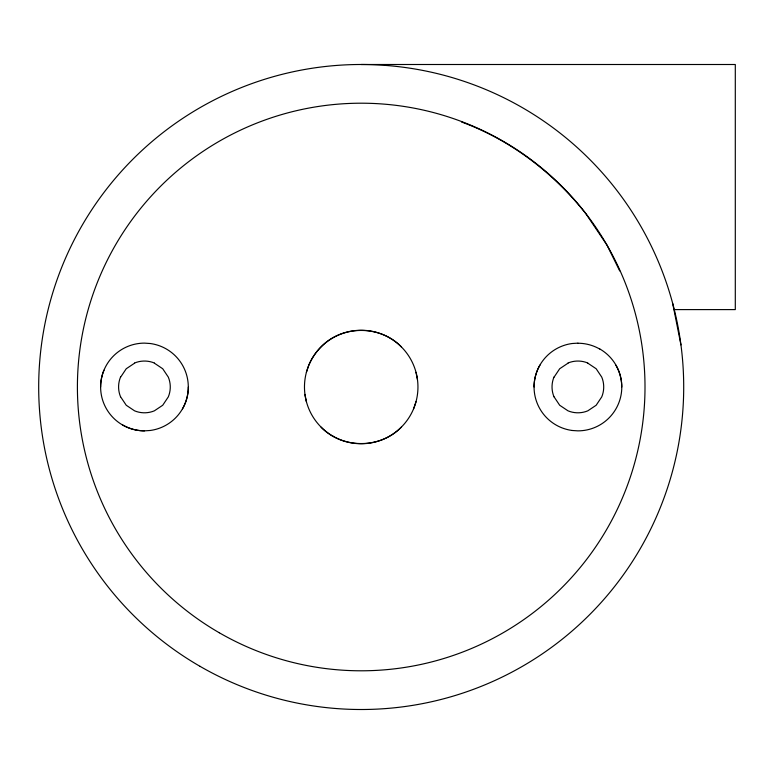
<?xml version="1.0" encoding="UTF-8"?>
<svg xmlns="http://www.w3.org/2000/svg" width="774" height="774" viewBox="0 0 774 774"><rect width="100%" height="100%" fill="white"/><g stroke="black" fill="none" stroke-linecap="round" stroke-linejoin="round"><path stroke-width="1.16" d="M306.378 372.313L308.758 365.28A56.647 56.647 0 0 1 321.065 346.868C342.06 324.964 380.334 324.964 401.338 346.868M413.635 408.72L416.025 401.687M120.647 377.122L126.239 368.753L134.608 363.161M554.087 377.122L559.679 368.753L568.048 363.161M401.338 427.132C380.334 449.036 342.06 449.036 321.065 427.132M577.917 343.143L572.199 343.511A43.866 43.866 0 0 0 534.06 386.99M361.197 64.503L735.3 64.503L735.3 309.6L673.922 309.6M572.199 430.489L577.917 430.857A43.808 43.808 0 0 0 599.85 424.984A43.866 43.866 0 0 0 599.85 348.997M461.527 121.992C510.55 139.891 553.41 172.766 585.744 213.537L606.98 245.097L619.703 270.9M587.795 363.161L596.164 368.753L601.756 377.122A25.881 25.881 0 0 1 601.756 396.878L596.164 405.247L587.795 410.839A25.881 25.881 0 0 1 568.019 410.839L559.679 405.247L554.087 396.878M154.355 363.161L162.724 368.753L168.316 377.122A25.881 25.881 0 0 1 168.316 396.878L162.724 405.247L154.355 410.839A25.881 25.881 0 0 1 134.579 410.839L126.239 405.247L120.647 396.878M672.712 303.534L680.946 344.904M416.025 372.313L417.476 379.589M304.927 394.411L306.378 401.687M120.55 396.81A25.881 25.881 0 0 1 120.55 377.035M134.579 363.006A25.881 25.881 0 0 1 154.355 363.006M100.62 387A43.866 43.866 0 0 1 144.486 343.124L150.204 343.511A43.866 43.866 0 0 1 150.204 430.479L144.477 430.857A43.866 43.866 0 0 1 106.493 408.914A43.808 43.808 0 0 1 103.958 370.233M188.343 387A43.808 43.808 0 0 1 182.461 408.933M144.535 430.818A43.808 43.808 0 0 1 122.611 424.945M572.189 430.479A43.866 43.866 0 0 1 539.942 408.924A43.808 43.808 0 0 1 539.942 365.086M577.917 343.24A43.808 43.808 0 0 1 599.85 349.113M615.862 365.135A43.808 43.808 0 0 1 621.745 387.058M553.99 396.81A25.881 25.881 0 0 1 553.99 377.035M568.019 363.006A25.881 25.881 0 0 1 587.795 363.006M332.849 436.139A56.734 56.734 0 0 0 417.95 387A56.734 56.734 0 0 0 332.849 337.861A56.734 56.734 0 0 0 332.849 436.139M219.303 632.774A283.797 283.797 0 0 0 645.003 387A283.797 283.797 0 0 0 219.303 141.226A283.797 283.797 0 0 0 219.303 632.774M199.953 666.298A322.497 322.497 0 0 0 683.703 387A322.497 322.497 0 0 0 199.953 107.702A322.497 322.497 0 0 0 199.953 666.298"/></g></svg>
